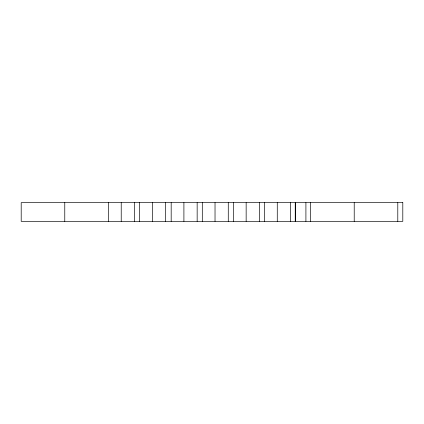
<?xml version="1.0" encoding="UTF-8"?>
<svg xmlns="http://www.w3.org/2000/svg" width="424" height="424" viewBox="0 0 424 424"><rect width="100%" height="100%" fill="white"/><g stroke="black" fill="none" stroke-linecap="round" stroke-linejoin="round"><path stroke-width="0.64" d="M397.791 202.661L397.791 221.339M354.22 202.661L354.22 221.339M310.649 202.661L310.649 221.339M305.911 202.661L305.911 221.339M295.676 202.661L295.676 221.339M295.454 202.661L295.454 221.339M295.242 202.661L295.242 221.339M290.525 202.661L290.525 221.339M277.275 202.661L277.275 221.339M264.55 202.661L264.55 221.339M259.398 202.661L259.398 221.339M246.153 202.661L246.153 221.339M233.428 202.661L233.428 221.339M228.276 202.661L228.276 221.339M215.026 202.661L215.026 221.339M202.306 202.661L202.306 221.339M197.155 202.661L197.155 221.339M183.905 202.661L183.905 221.339M171.179 202.661L171.179 221.339M165.593 202.661L165.593 221.339M152.349 202.661L152.349 221.339M139.623 202.661L139.623 221.339M134.472 202.661L134.472 221.339M121.222 202.661L121.222 221.339M108.502 202.661L108.502 221.339M64.771 202.661L64.771 221.339M402.8 202.661L21.2 202.661L21.2 221.339L402.8 221.339L402.8 202.661"/></g></svg>
